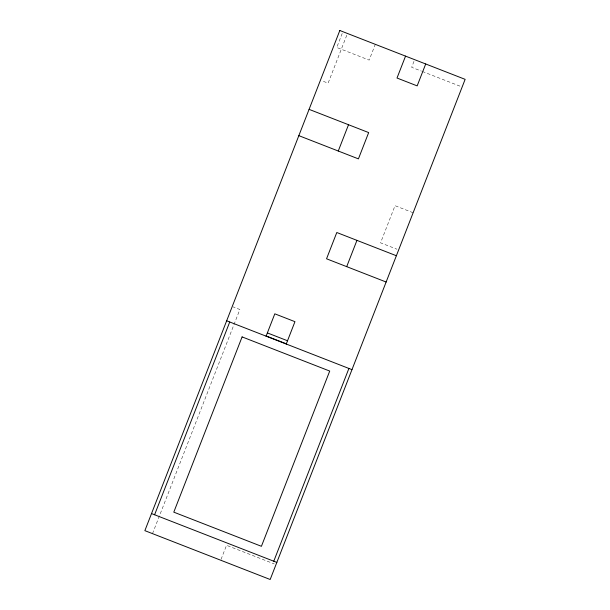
<?xml version="1.0" encoding="UTF-8"?>
<svg xmlns="http://www.w3.org/2000/svg" width="610" height="610" viewBox="0 0 610 610"><rect width="100%" height="100%" fill="white"/><g stroke="black" fill="none" stroke-linecap="round" stroke-linejoin="round"><path stroke-width="0.46" stroke-dasharray="3.05 2.29" d="M342.21 33.451L336.743 47.466L369.164 60.108L375.31 44.332M152.508 533.636L239.867 309.514L233.073 306.861M346.77 35.25L328.088 83.189L322.141 80.871M413.984 61.366L411.666 67.306L421.411 71.103M221.072 559.347L226.539 545.309L274.225 563.899M422.295 71.454L460.382 86.3M413.138 212.745L395.028 205.692L380.556 242.826L396.935 249.208"/><path stroke-width="0.91" d="M154.597 514.764L229.734 321.996M266.097 336.163L274.805 313.822L294.958 321.676L286.25 344.025M338.268 151.021L348.516 124.73M405.551 56.12L397.011 78.027L417.164 85.88L425.704 63.974M346.701 266.646L356.949 240.363M273.768 561.215L348.912 368.448M309.087 109.358L368.669 132.583L358.421 158.875L298.839 135.649M396.378 255.735L336.796 232.509L326.548 258.792L386.13 282.018M267.371 332.907L287.523 340.761M266.173 335.973L286.326 343.827M226.668 320.799L351.978 369.645M151.524 513.567L276.841 562.412M339.823 30.5L144.867 530.654L270.177 579.5L465.133 79.346L339.823 30.5M242.101 336.903L173.789 512.156L261.415 546.308L329.72 371.063L242.101 336.903"/></g></svg>
